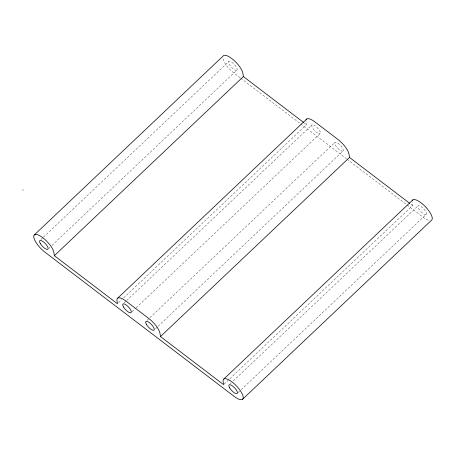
<?xml version="1.0" encoding="UTF-8"?>
<svg xmlns="http://www.w3.org/2000/svg" width="455" height="455" viewBox="0 0 455 455"><rect width="100%" height="100%" fill="white"/><g stroke="black" fill="none" stroke-linecap="round" stroke-linejoin="round"><path stroke-width="0.34" stroke-dasharray="2.27 1.71" d="M40.916 239.557L42.98 237.607M43.492 237.118L228.928 61.414M48.833 248.345L49.862 247.366M51.927 245.416L236.839 70.201A5.926 1.996 46.5 0 0 232.42 62.699A5.926 1.996 46.5 0 0 229.388 64.519A5.926 1.996 46.5 0 0 236.839 70.201M118.476 302.797L121.565 299.868M123.629 297.917L306.482 124.653L306.022 121.548M124.09 302.945L126.154 300.994M126.666 300.505L312.102 124.806M132.007 311.732L135.613 308.314M136.13 307.83L320.013 133.588A5.926 1.996 46.5 0 0 315.594 126.092A5.926 1.996 46.5 0 0 312.562 127.912A5.926 1.996 46.5 0 0 320.013 133.588M147.039 320.434L335.045 142.29M155.468 328.732L157.527 326.781M158.044 326.292L342.962 151.077A5.926 1.996 46.5 0 0 338.537 143.581A5.926 1.996 46.5 0 0 335.511 145.401A5.926 1.996 46.5 0 0 342.962 151.077M224.082 384.162L412.6 205.529L412.139 202.424M230.213 383.821L231.242 382.848M233.301 380.898L418.219 205.683M238.124 392.608L240.701 390.168M241.218 389.679L426.136 214.47A5.926 1.996 46.5 0 0 421.711 206.968A5.926 1.996 46.5 0 0 418.685 208.788A5.926 1.996 46.5 0 0 426.136 214.47M304.23 122.935L306.482 124.653M410.911 204.244L412.6 205.529M240.183 77.794L233.967 73.056A13.832 4.664 46.5 0 1 222.848 58.155M240.746 78.226L300.078 123.441M300.641 123.874L346.414 158.755M346.977 159.187L423.258 217.325A13.832 4.664 46.5 0 0 430.038 220.612"/><path stroke-width="0.68" d="M34.159 235.081L223.195 55.965A13.832 4.664 46.5 0 1 233.779 60.191A13.832 4.664 46.5 0 1 242.924 73.46L243.385 76.565L303.667 122.509M54.35 255.682L53.883 252.576A13.832 4.664 46.5 0 0 42.764 237.675A13.832 4.664 46.5 0 0 33.806 237.277A13.832 4.664 46.5 0 0 44.931 252.172L234.223 396.441A13.832 4.664 46.5 0 0 243.175 396.845A13.832 4.664 46.5 0 0 232.056 381.944A13.832 4.664 46.5 0 0 223.098 381.54L223.564 384.646L160.467 336.558L160.001 333.452A13.832 4.664 46.5 0 0 148.882 318.551L125.938 301.068A13.832 4.664 46.5 0 0 116.981 300.664L117.447 303.769L54.35 255.682L243.385 76.565M117.782 298.065L306.824 118.948M160.467 336.558L349.503 157.441L349.042 154.336A13.832 4.664 46.5 0 0 337.917 139.435L314.974 121.951A13.832 4.664 46.5 0 0 306.078 119.932M223.905 378.941L412.941 199.825M242.373 399.445L431.414 220.322A13.832 4.664 46.5 0 0 425.015 206.308A13.832 4.664 46.5 0 0 412.202 200.809M349.503 157.441L409.784 203.385M22.75 189.82L23.137 190.11M40.353 243.641A5.926 1.996 46.5 0 0 47.803 249.317A5.926 1.996 46.5 0 0 43.384 241.821A5.926 1.996 46.5 0 0 40.353 243.641M123.527 307.028A5.926 1.996 46.5 0 0 130.977 312.71A5.926 1.996 46.5 0 0 126.558 305.208A5.926 1.996 46.5 0 0 123.527 307.028M146.47 324.517A5.926 1.996 46.5 0 0 153.921 330.193A5.926 1.996 46.5 0 0 149.502 322.697A5.926 1.996 46.5 0 0 146.47 324.517M229.644 387.905A5.926 1.996 46.5 0 0 237.095 393.586A5.926 1.996 46.5 0 0 232.676 386.085A5.926 1.996 46.5 0 0 229.644 387.905"/></g></svg>
